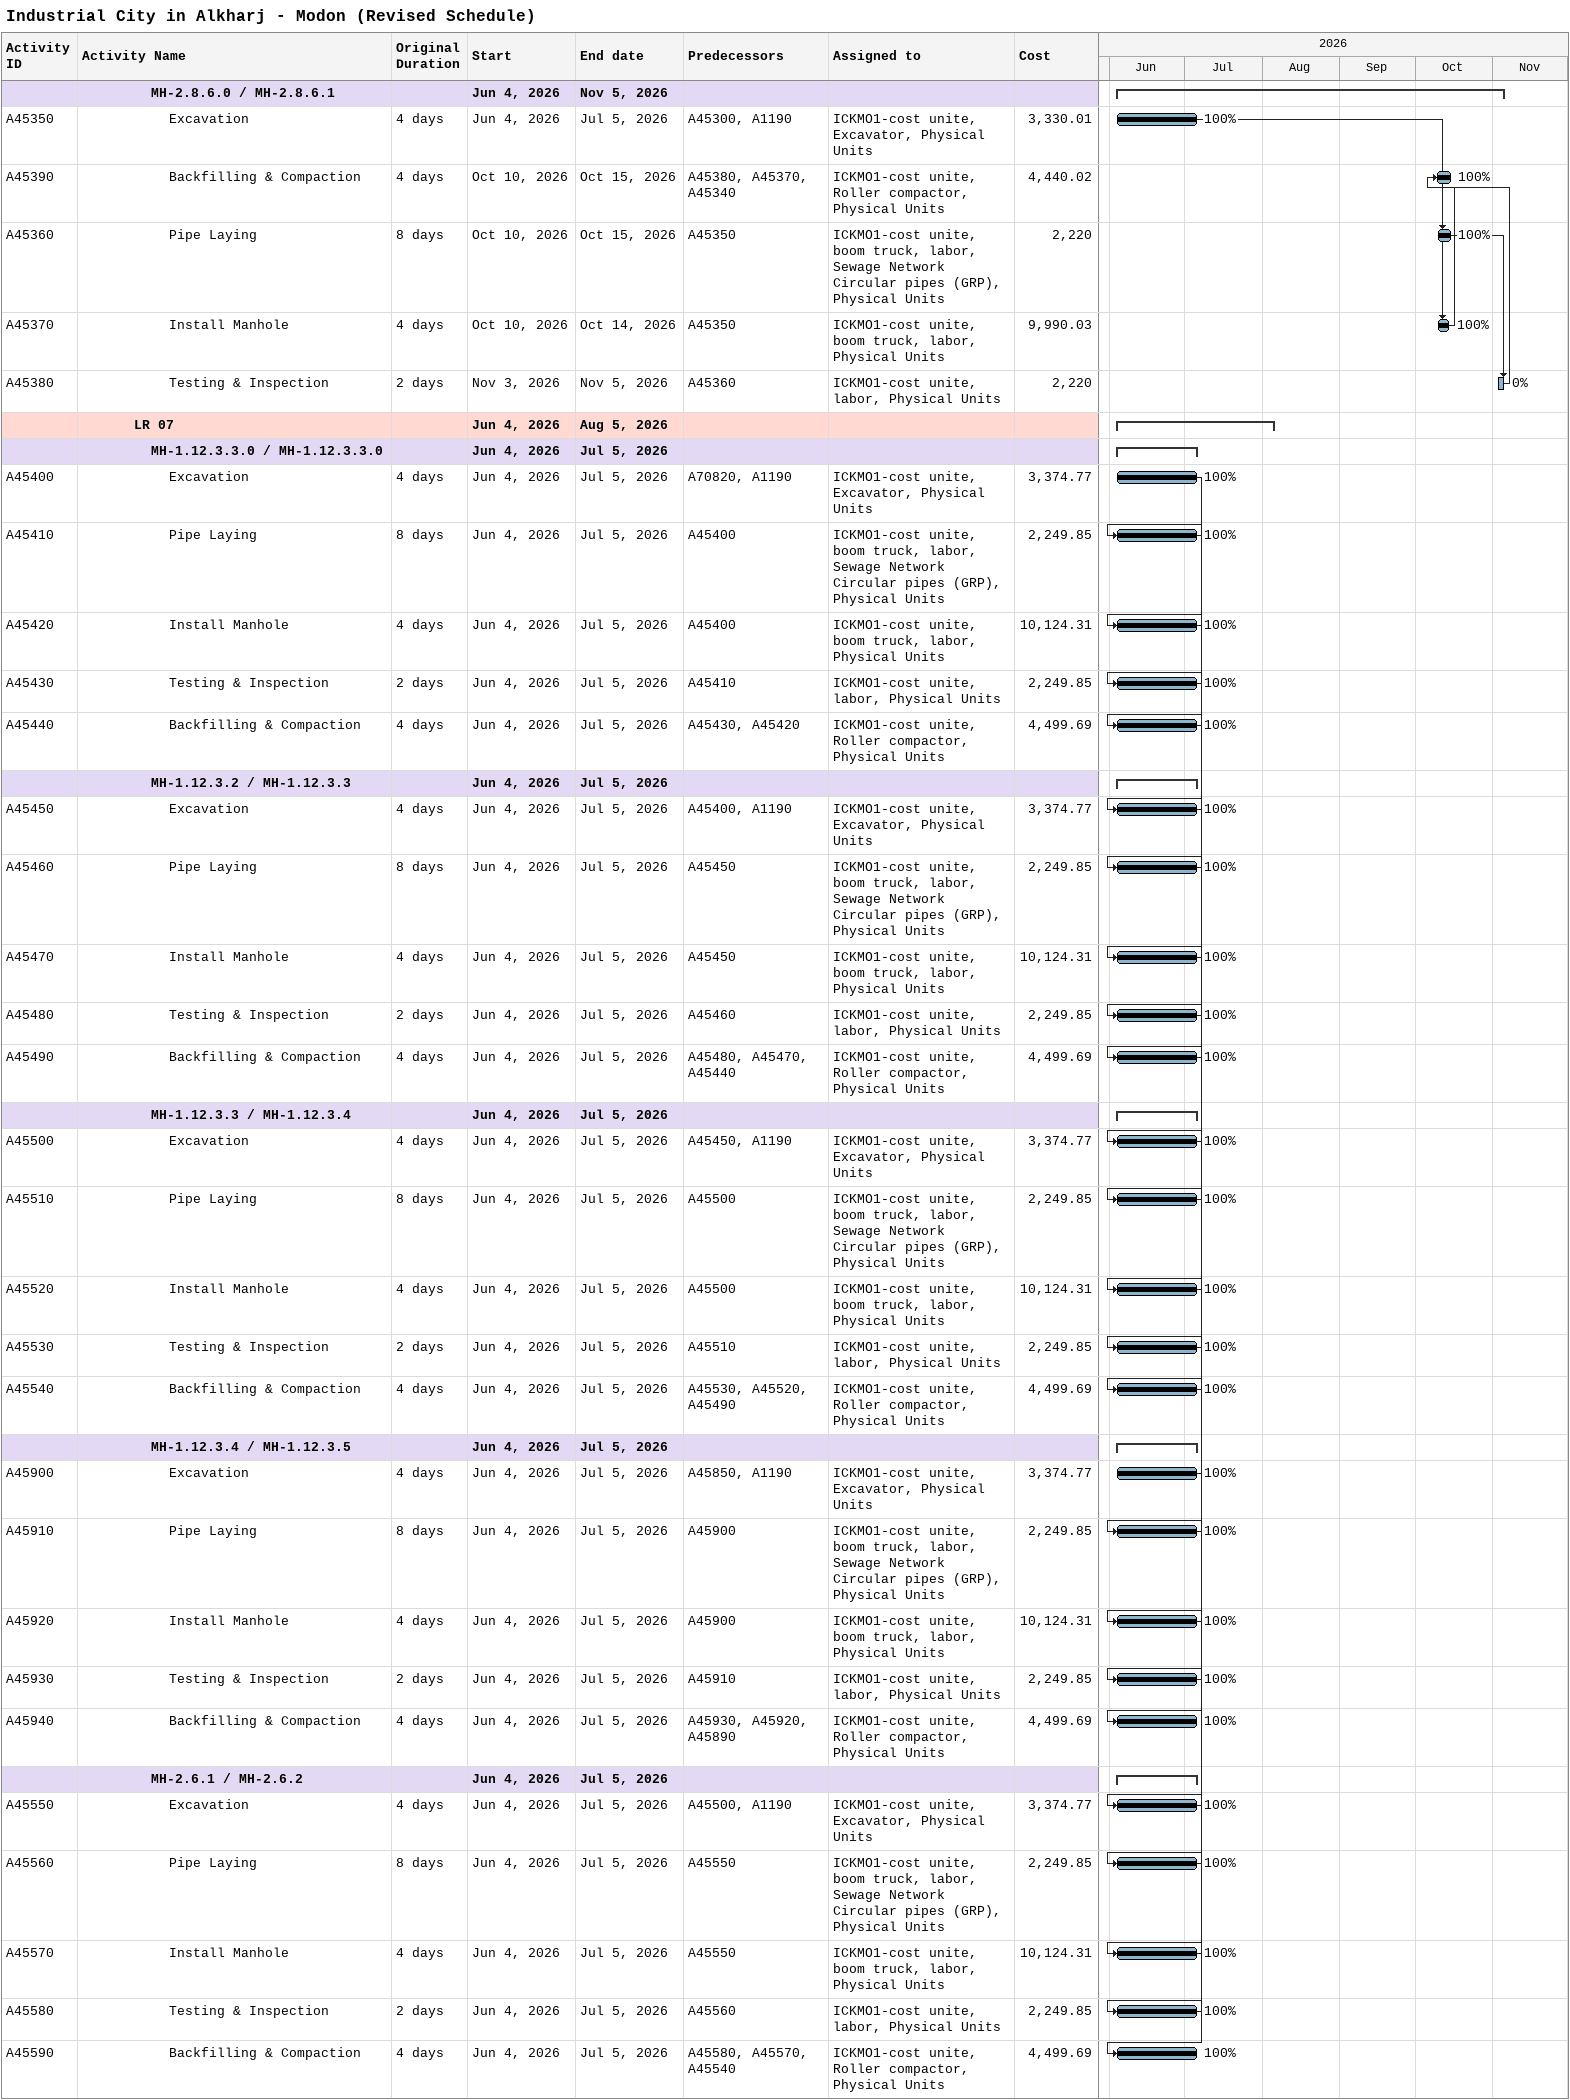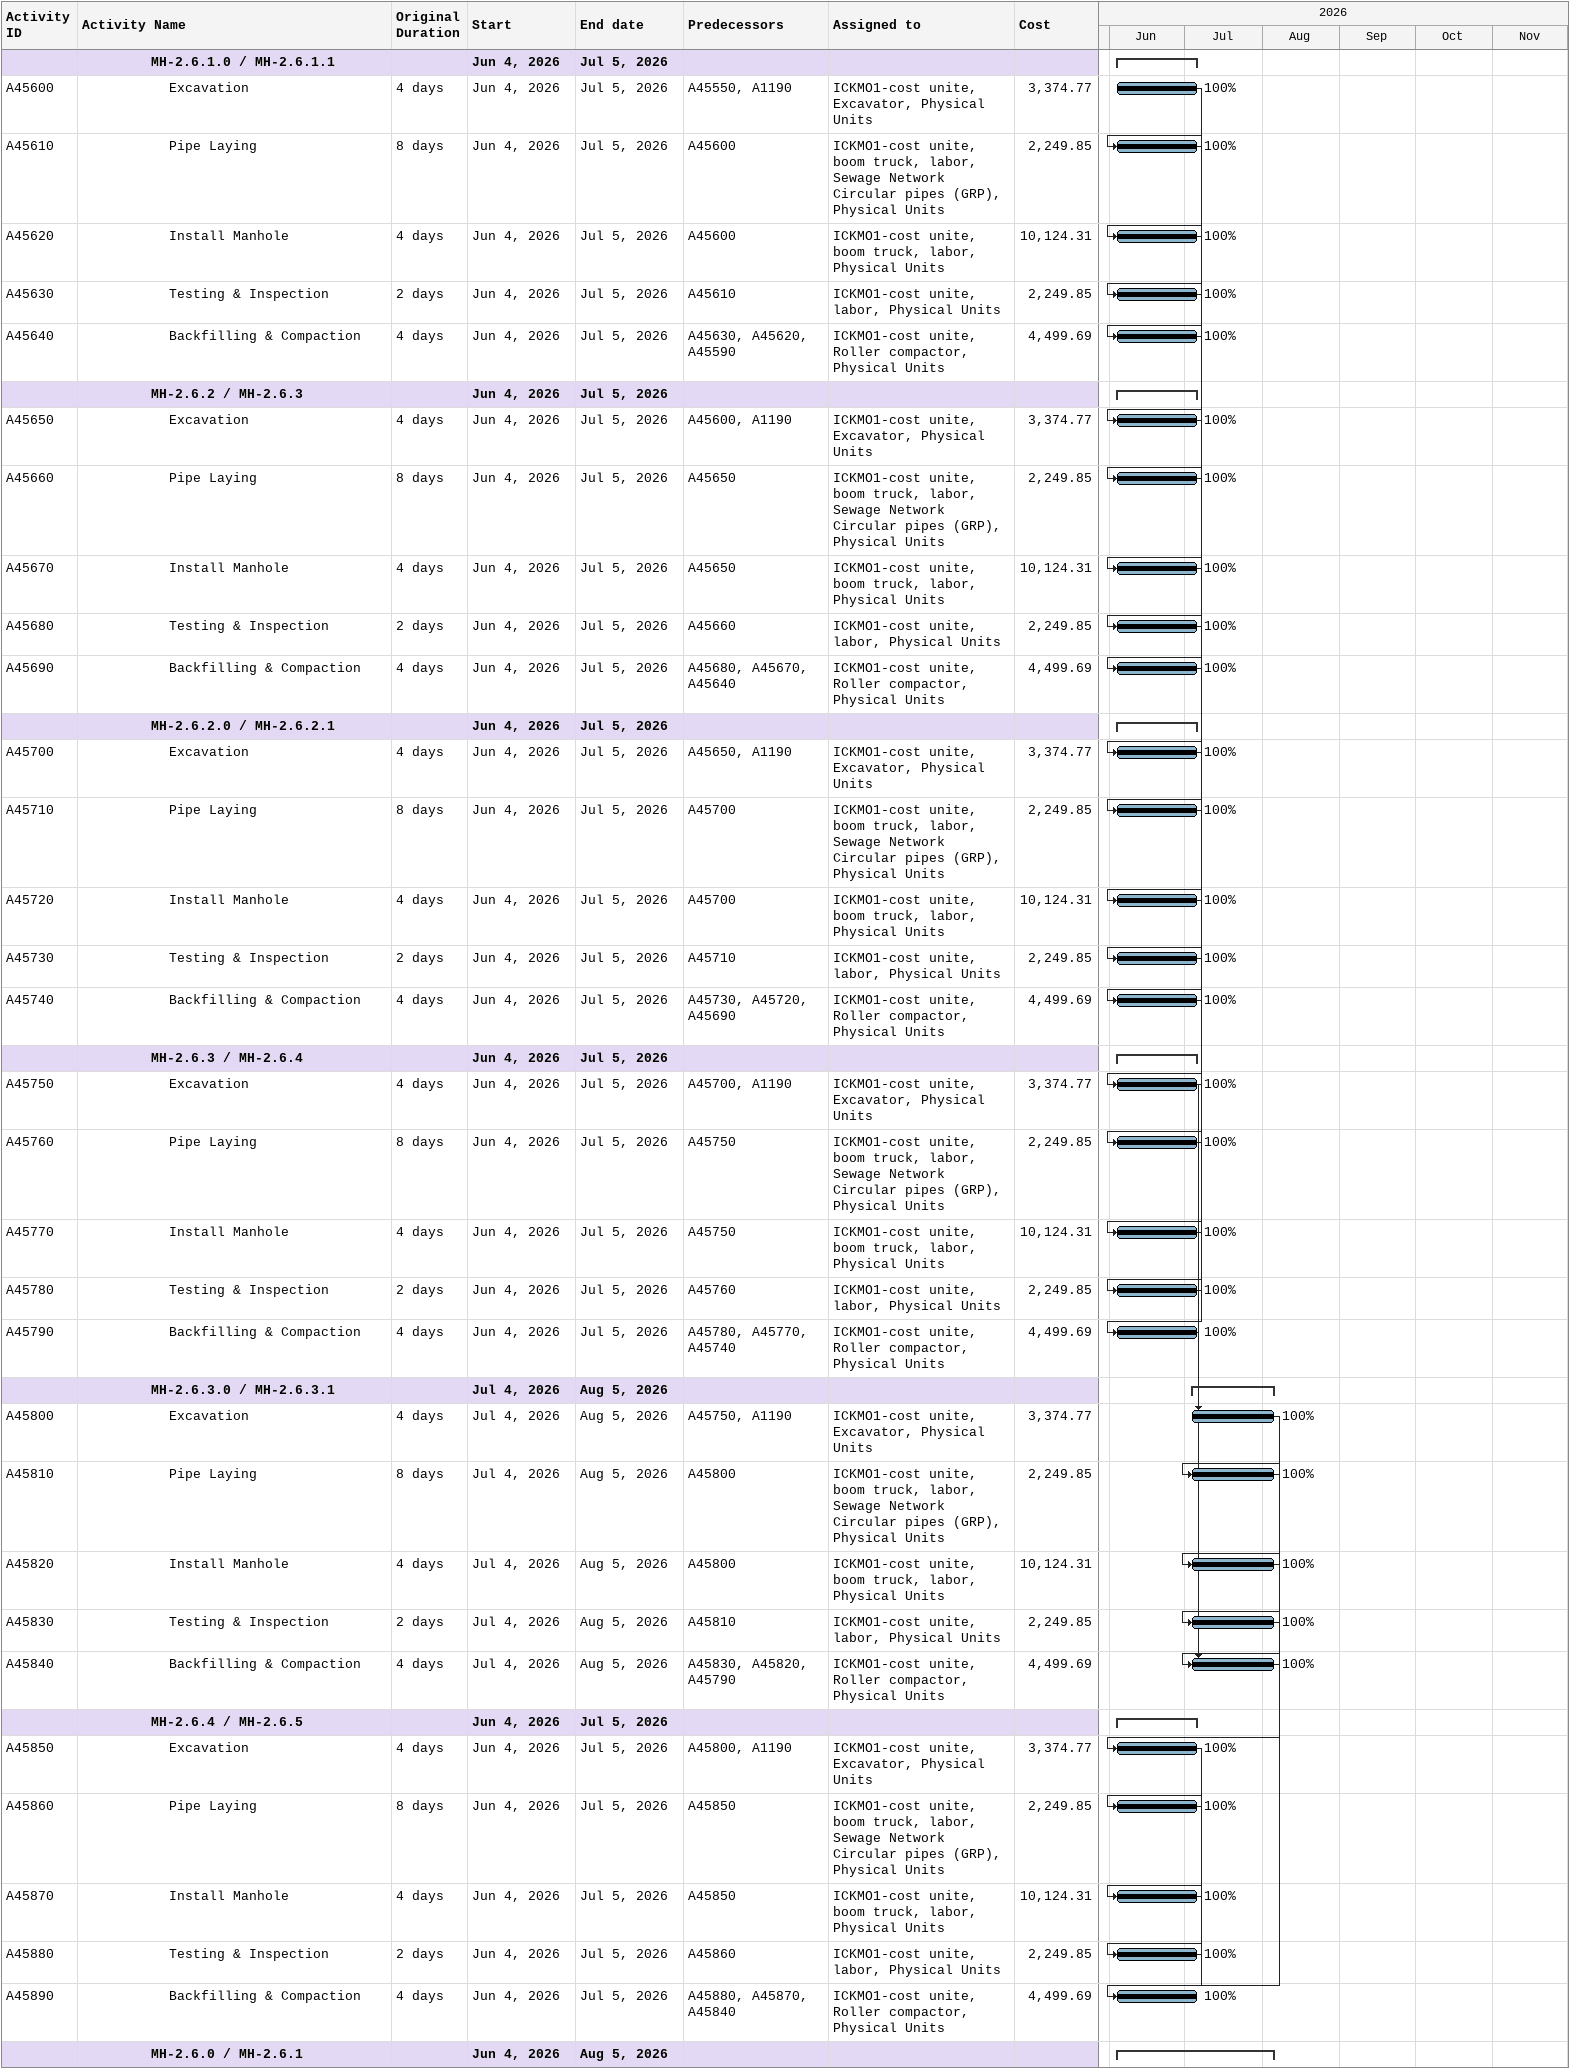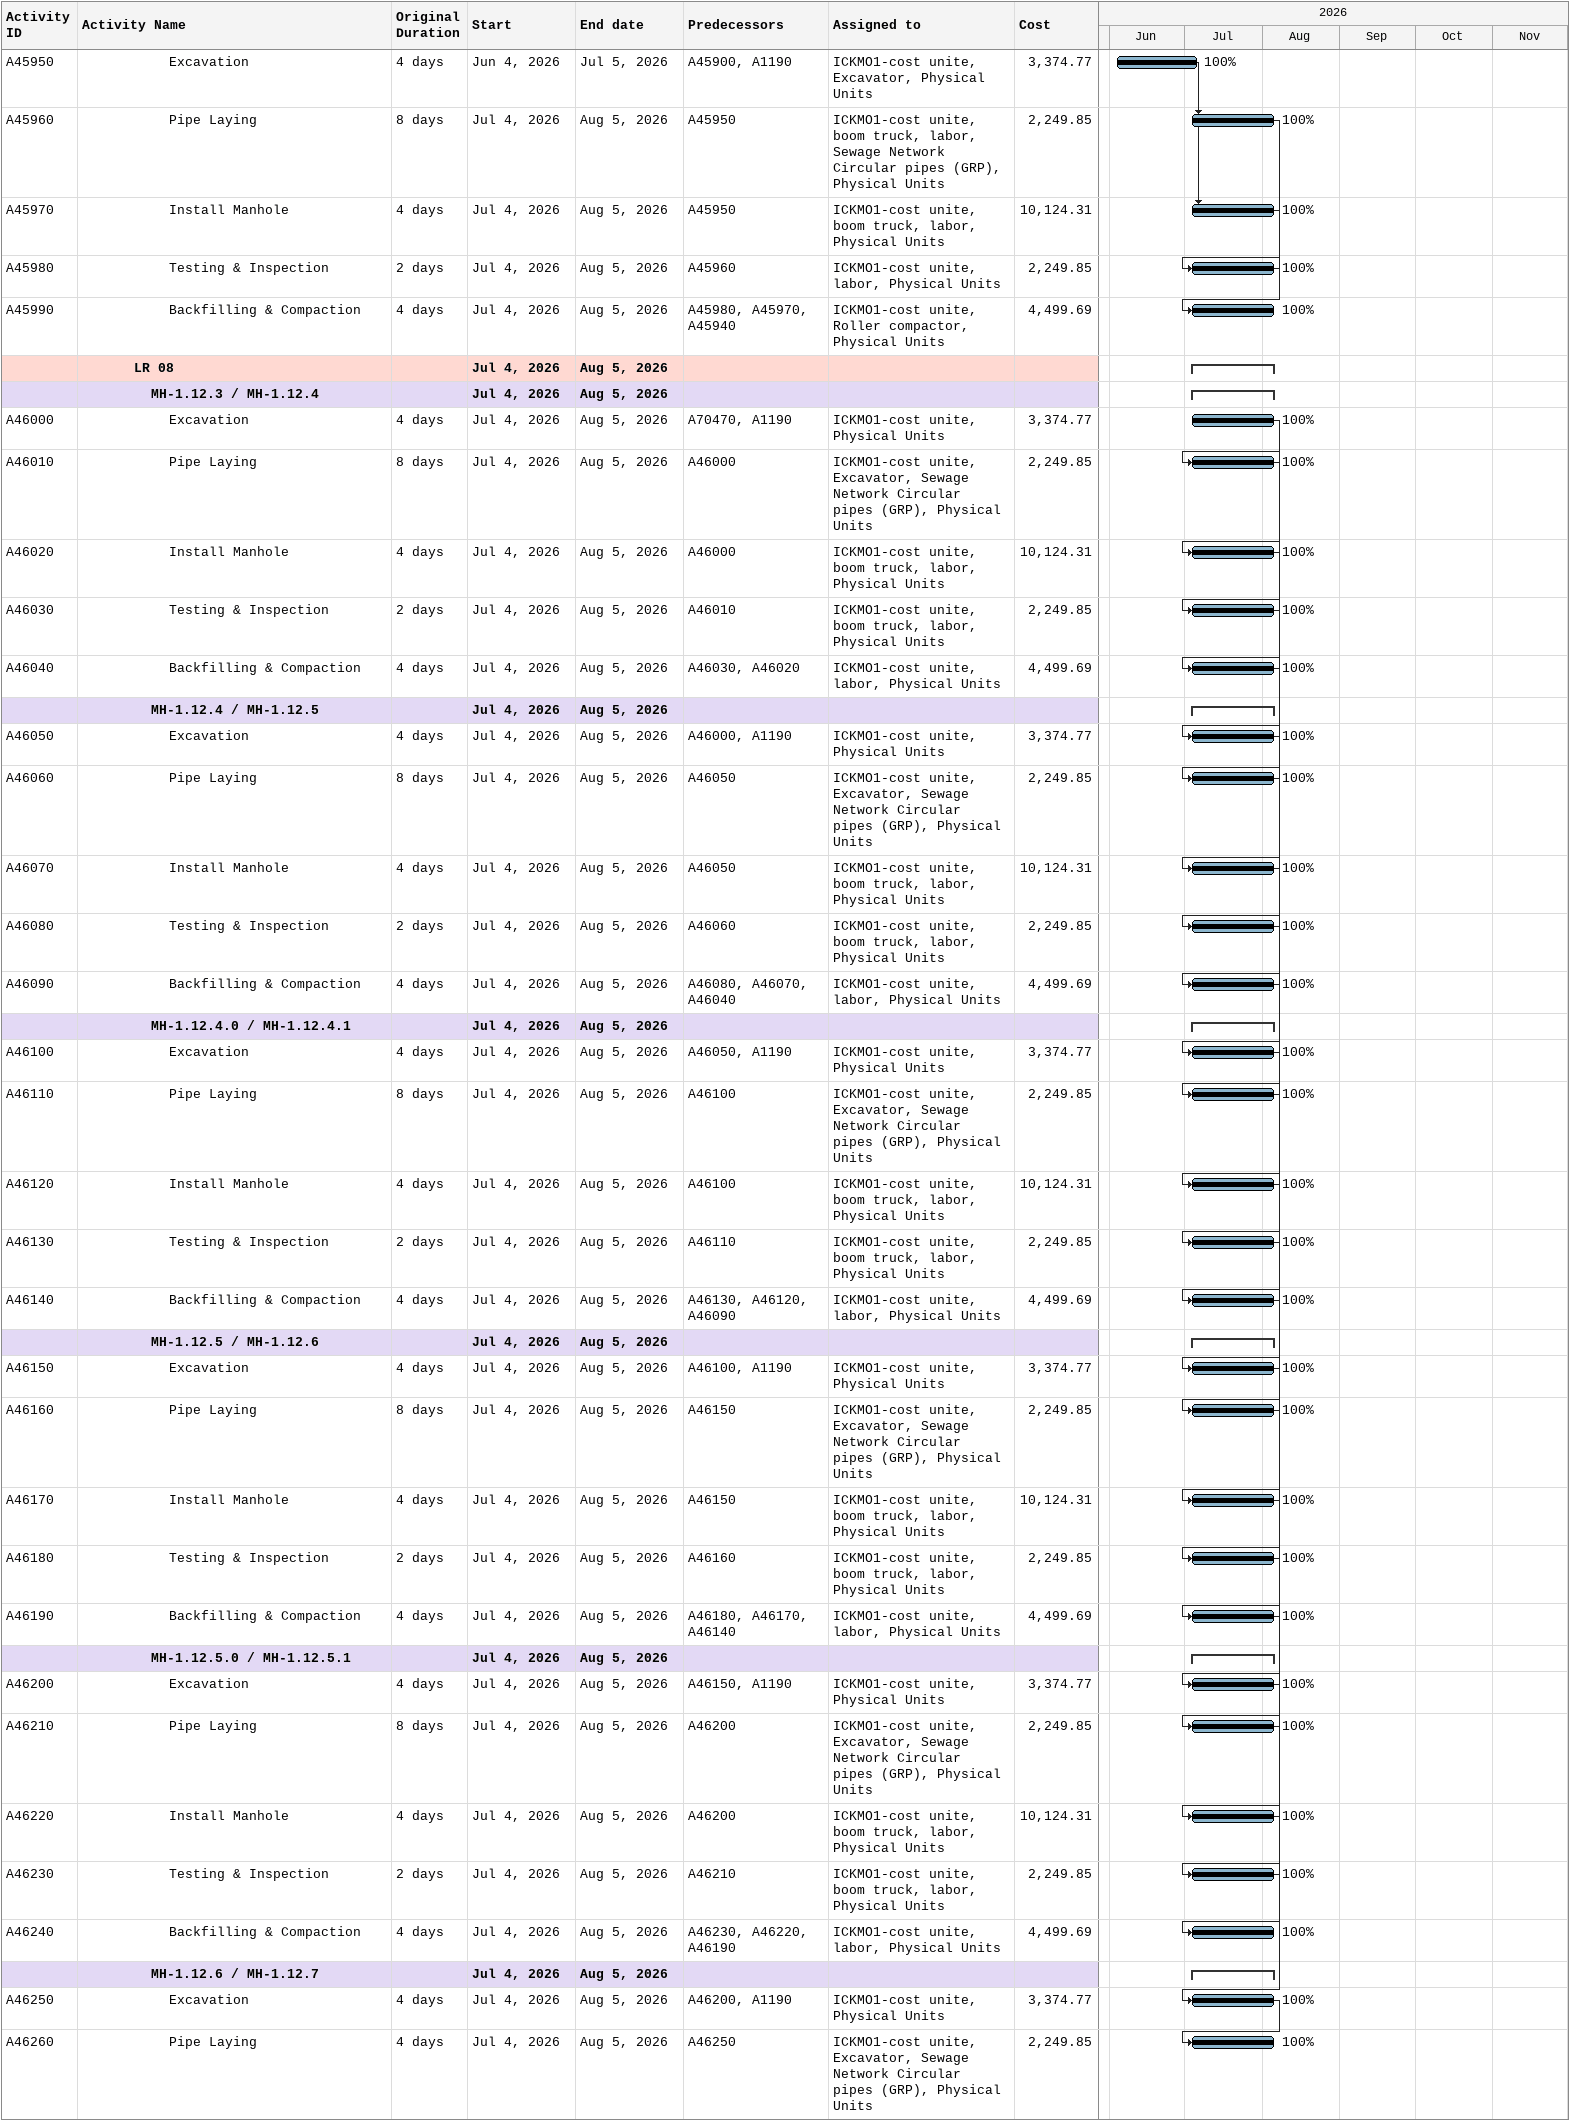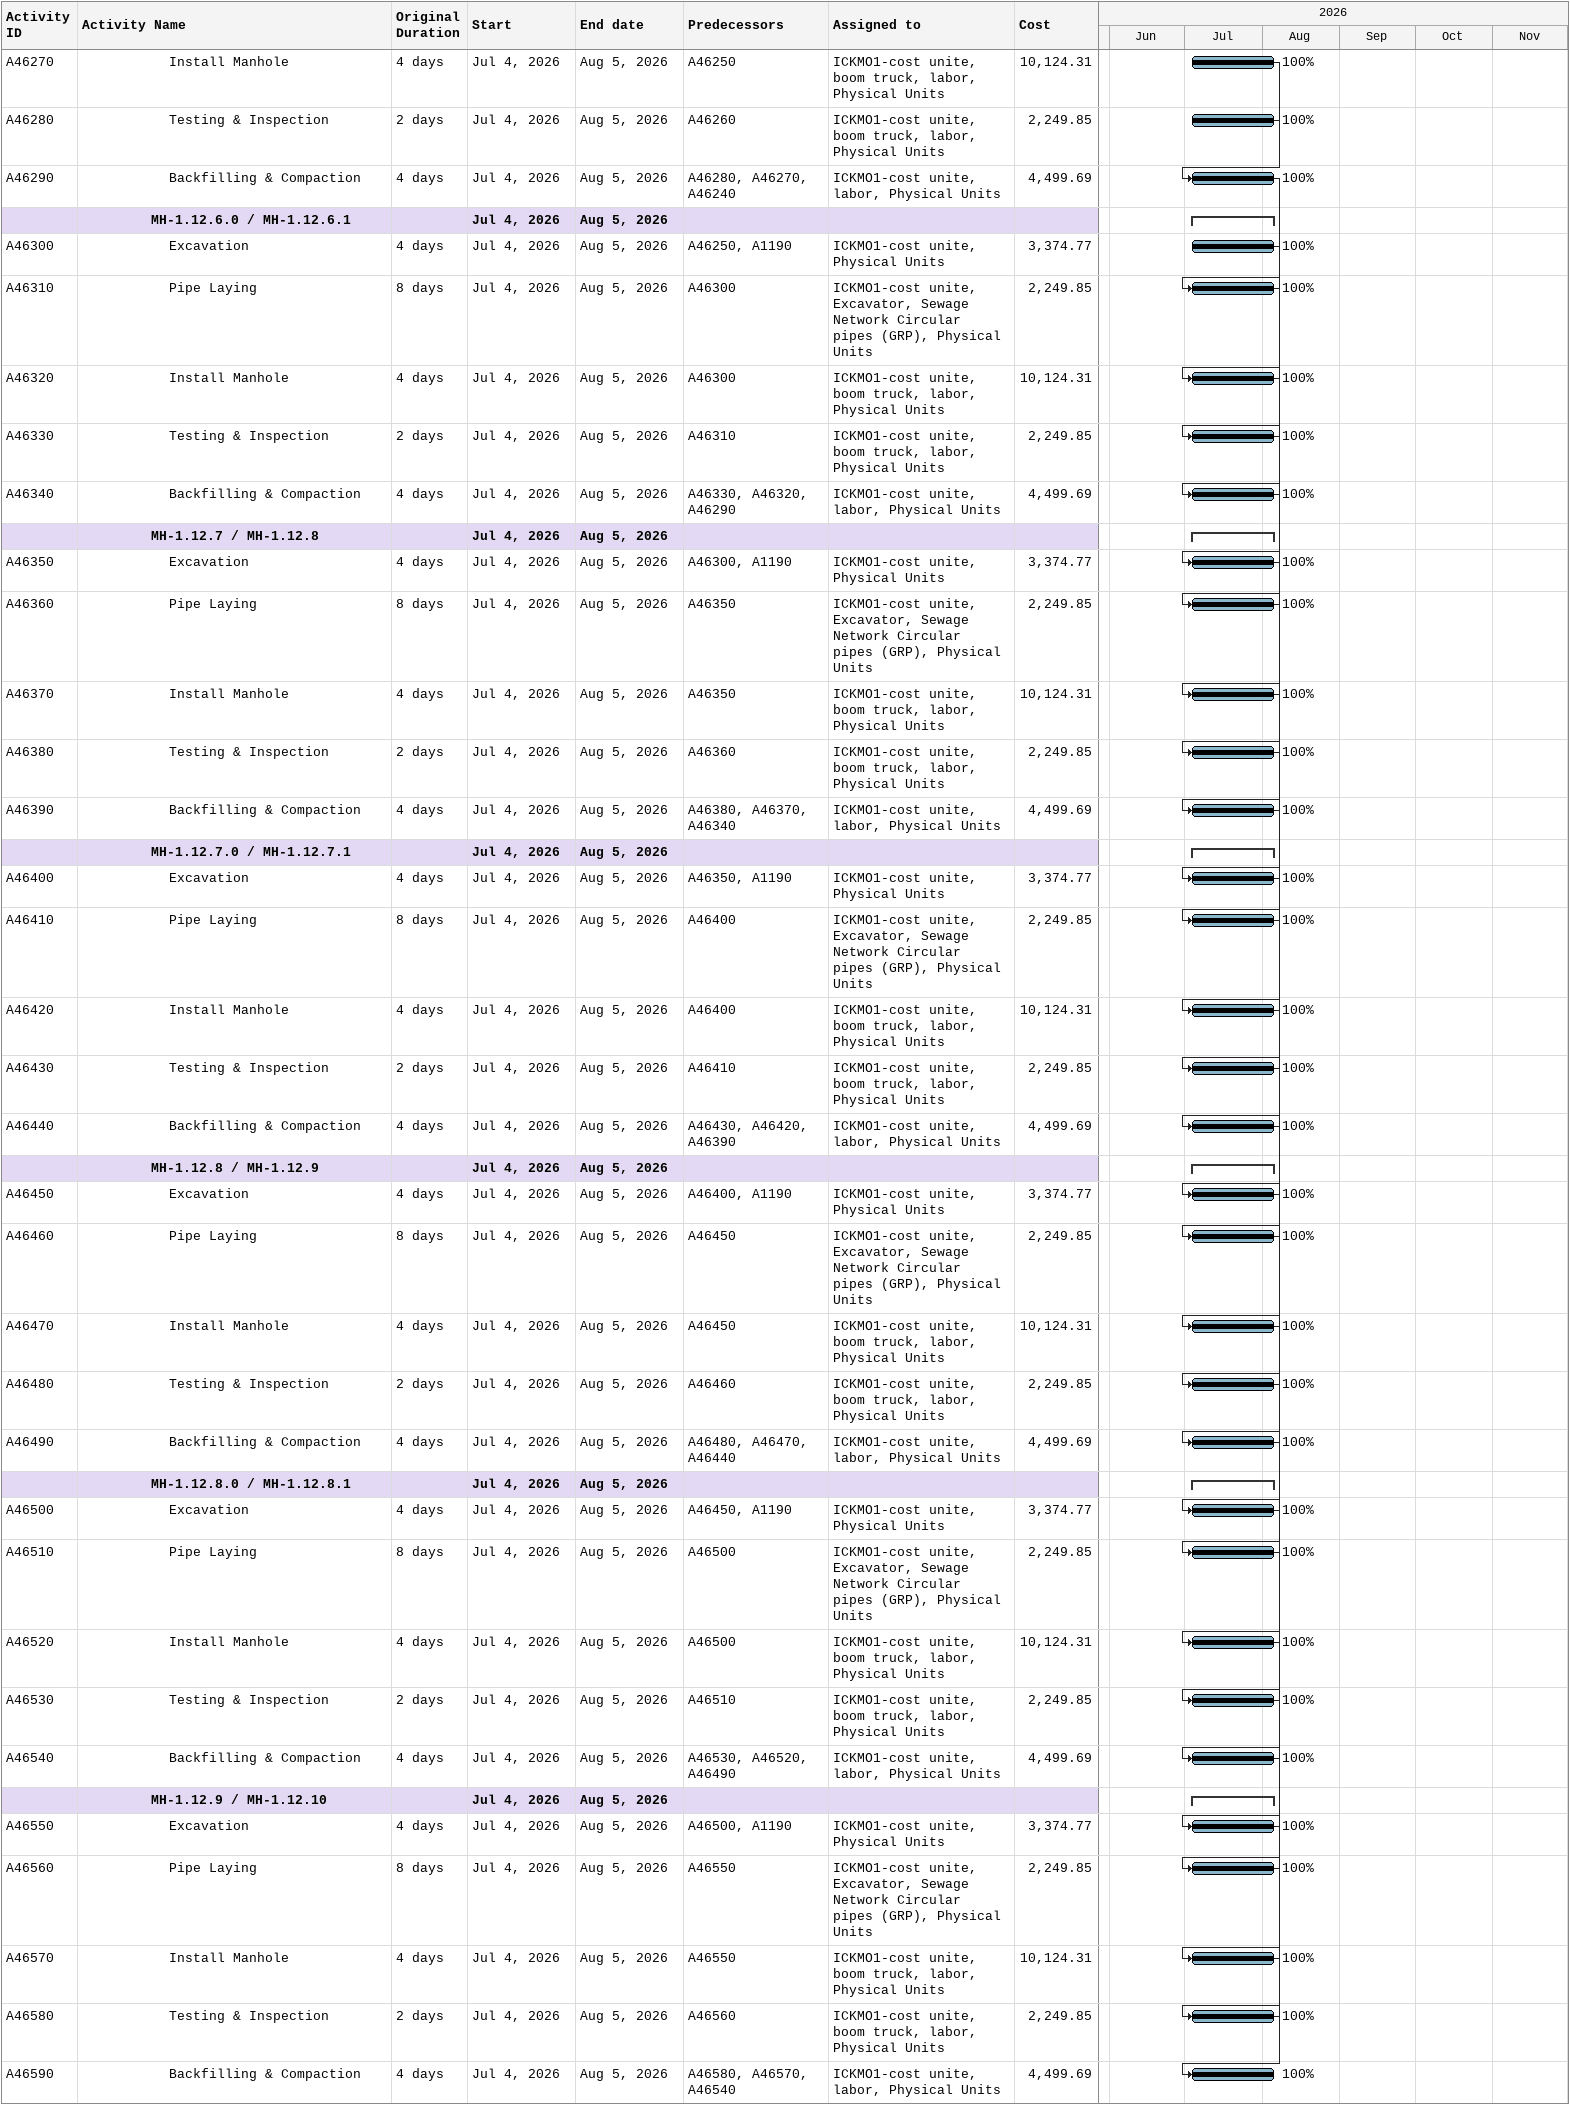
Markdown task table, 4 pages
Industrial City in Alkharj - Modon (Revised Schedule)

| ID | Level | Task | Original duration | Start | Finish | Predecessors | Resources | % complete | Cost |
|---|---|---|---|---|---|---|---|---|---|
|  | 5 | **MH-2.8.6.0 / MH-2.8.6.1** |  | 2026-06-04 | 2026-11-05 |  |  |  |  |
| A45350 | 6 | Excavation | 4d | 2026-06-04 | 2026-07-05 | A45300, A1190 | ICKMO1-cost unite, Excavator, Physical Units | 100 | 3330.01 |
| A45390 | 6 | Backfilling & Compaction | 4d | 2026-10-10 | 2026-10-15 | A45380, A45370, A45340 | ICKMO1-cost unite, Roller compactor, Physical Units | 100 | 4440.02 |
| A45360 | 6 | Pipe Laying | 8d | 2026-10-10 | 2026-10-15 | A45350 | ICKMO1-cost unite, boom truck, labor, Sewage Network Circular pipes (GRP), Physical Units | 100 | 2220 |
| A45370 | 6 | Install Manhole | 4d | 2026-10-10 | 2026-10-14 | A45350 | ICKMO1-cost unite, boom truck, labor, Physical Units | 100 | 9990.03 |
| A45380 | 6 | Testing & Inspection | 2d | 2026-11-03 | 2026-11-05 | A45360 | ICKMO1-cost unite, labor, Physical Units | 0 | 2220 |
|  | 4 | **LR 07** |  | 2026-06-04 | 2026-08-05 |  |  |  |  |
|  | 5 | **MH-1.12.3.3.0 / MH-1.12.3.3.0** |  | 2026-06-04 | 2026-07-05 |  |  |  |  |
| A45400 | 6 | Excavation | 4d | 2026-06-04 | 2026-07-05 | A70820, A1190 | ICKMO1-cost unite, Excavator, Physical Units | 100 | 3374.77 |
| A45410 | 6 | Pipe Laying | 8d | 2026-06-04 | 2026-07-05 | A45400 | ICKMO1-cost unite, boom truck, labor, Sewage Network Circular pipes (GRP), Physical Units | 100 | 2249.85 |
| A45420 | 6 | Install Manhole | 4d | 2026-06-04 | 2026-07-05 | A45400 | ICKMO1-cost unite, boom truck, labor, Physical Units | 100 | 10124.31 |
| A45430 | 6 | Testing & Inspection | 2d | 2026-06-04 | 2026-07-05 | A45410 | ICKMO1-cost unite, labor, Physical Units | 100 | 2249.85 |
| A45440 | 6 | Backfilling & Compaction | 4d | 2026-06-04 | 2026-07-05 | A45430, A45420 | ICKMO1-cost unite, Roller compactor, Physical Units | 100 | 4499.69 |
|  | 5 | **MH-1.12.3.2 / MH-1.12.3.3** |  | 2026-06-04 | 2026-07-05 |  |  |  |  |
| A45450 | 6 | Excavation | 4d | 2026-06-04 | 2026-07-05 | A45400, A1190 | ICKMO1-cost unite, Excavator, Physical Units | 100 | 3374.77 |
| A45460 | 6 | Pipe Laying | 8d | 2026-06-04 | 2026-07-05 | A45450 | ICKMO1-cost unite, boom truck, labor, Sewage Network Circular pipes (GRP), Physical Units | 100 | 2249.85 |
| A45470 | 6 | Install Manhole | 4d | 2026-06-04 | 2026-07-05 | A45450 | ICKMO1-cost unite, boom truck, labor, Physical Units | 100 | 10124.31 |
| A45480 | 6 | Testing & Inspection | 2d | 2026-06-04 | 2026-07-05 | A45460 | ICKMO1-cost unite, labor, Physical Units | 100 | 2249.85 |
| A45490 | 6 | Backfilling & Compaction | 4d | 2026-06-04 | 2026-07-05 | A45480, A45470, A45440 | ICKMO1-cost unite, Roller compactor, Physical Units | 100 | 4499.69 |
|  | 5 | **MH-1.12.3.3 / MH-1.12.3.4** |  | 2026-06-04 | 2026-07-05 |  |  |  |  |
| A45500 | 6 | Excavation | 4d | 2026-06-04 | 2026-07-05 | A45450, A1190 | ICKMO1-cost unite, Excavator, Physical Units | 100 | 3374.77 |
| A45510 | 6 | Pipe Laying | 8d | 2026-06-04 | 2026-07-05 | A45500 | ICKMO1-cost unite, boom truck, labor, Sewage Network Circular pipes (GRP), Physical Units | 100 | 2249.85 |
| A45520 | 6 | Install Manhole | 4d | 2026-06-04 | 2026-07-05 | A45500 | ICKMO1-cost unite, boom truck, labor, Physical Units | 100 | 10124.31 |
| A45530 | 6 | Testing & Inspection | 2d | 2026-06-04 | 2026-07-05 | A45510 | ICKMO1-cost unite, labor, Physical Units | 100 | 2249.85 |
| A45540 | 6 | Backfilling & Compaction | 4d | 2026-06-04 | 2026-07-05 | A45530, A45520, A45490 | ICKMO1-cost unite, Roller compactor, Physical Units | 100 | 4499.69 |
|  | 5 | **MH-1.12.3.4 / MH-1.12.3.5** |  | 2026-06-04 | 2026-07-05 |  |  |  |  |
| A45900 | 6 | Excavation | 4d | 2026-06-04 | 2026-07-05 | A45850, A1190 | ICKMO1-cost unite, Excavator, Physical Units | 100 | 3374.77 |
| A45910 | 6 | Pipe Laying | 8d | 2026-06-04 | 2026-07-05 | A45900 | ICKMO1-cost unite, boom truck, labor, Sewage Network Circular pipes (GRP), Physical Units | 100 | 2249.85 |
| A45920 | 6 | Install Manhole | 4d | 2026-06-04 | 2026-07-05 | A45900 | ICKMO1-cost unite, boom truck, labor, Physical Units | 100 | 10124.31 |
| A45930 | 6 | Testing & Inspection | 2d | 2026-06-04 | 2026-07-05 | A45910 | ICKMO1-cost unite, labor, Physical Units | 100 | 2249.85 |
| A45940 | 6 | Backfilling & Compaction | 4d | 2026-06-04 | 2026-07-05 | A45930, A45920, A45890 | ICKMO1-cost unite, Roller compactor, Physical Units | 100 | 4499.69 |
|  | 5 | **MH-2.6.1 / MH-2.6.2** |  | 2026-06-04 | 2026-07-05 |  |  |  |  |
| A45550 | 6 | Excavation | 4d | 2026-06-04 | 2026-07-05 | A45500, A1190 | ICKMO1-cost unite, Excavator, Physical Units | 100 | 3374.77 |
| A45560 | 6 | Pipe Laying | 8d | 2026-06-04 | 2026-07-05 | A45550 | ICKMO1-cost unite, boom truck, labor, Sewage Network Circular pipes (GRP), Physical Units | 100 | 2249.85 |
| A45570 | 6 | Install Manhole | 4d | 2026-06-04 | 2026-07-05 | A45550 | ICKMO1-cost unite, boom truck, labor, Physical Units | 100 | 10124.31 |
| A45580 | 6 | Testing & Inspection | 2d | 2026-06-04 | 2026-07-05 | A45560 | ICKMO1-cost unite, labor, Physical Units | 100 | 2249.85 |
| A45590 | 6 | Backfilling & Compaction | 4d | 2026-06-04 | 2026-07-05 | A45580, A45570, A45540 | ICKMO1-cost unite, Roller compactor, Physical Units | 100 | 4499.69 |
|  | 5 | **MH-2.6.1.0 / MH-2.6.1.1** |  | 2026-06-04 | 2026-07-05 |  |  |  |  |
| A45600 | 6 | Excavation | 4d | 2026-06-04 | 2026-07-05 | A45550, A1190 | ICKMO1-cost unite, Excavator, Physical Units | 100 | 3374.77 |
| A45610 | 6 | Pipe Laying | 8d | 2026-06-04 | 2026-07-05 | A45600 | ICKMO1-cost unite, boom truck, labor, Sewage Network Circular pipes (GRP), Physical Units | 100 | 2249.85 |
| A45620 | 6 | Install Manhole | 4d | 2026-06-04 | 2026-07-05 | A45600 | ICKMO1-cost unite, boom truck, labor, Physical Units | 100 | 10124.31 |
| A45630 | 6 | Testing & Inspection | 2d | 2026-06-04 | 2026-07-05 | A45610 | ICKMO1-cost unite, labor, Physical Units | 100 | 2249.85 |
| A45640 | 6 | Backfilling & Compaction | 4d | 2026-06-04 | 2026-07-05 | A45630, A45620, A45590 | ICKMO1-cost unite, Roller compactor, Physical Units | 100 | 4499.69 |
|  | 5 | **MH-2.6.2 / MH-2.6.3** |  | 2026-06-04 | 2026-07-05 |  |  |  |  |
| A45650 | 6 | Excavation | 4d | 2026-06-04 | 2026-07-05 | A45600, A1190 | ICKMO1-cost unite, Excavator, Physical Units | 100 | 3374.77 |
| A45660 | 6 | Pipe Laying | 8d | 2026-06-04 | 2026-07-05 | A45650 | ICKMO1-cost unite, boom truck, labor, Sewage Network Circular pipes (GRP), Physical Units | 100 | 2249.85 |
| A45670 | 6 | Install Manhole | 4d | 2026-06-04 | 2026-07-05 | A45650 | ICKMO1-cost unite, boom truck, labor, Physical Units | 100 | 10124.31 |
| A45680 | 6 | Testing & Inspection | 2d | 2026-06-04 | 2026-07-05 | A45660 | ICKMO1-cost unite, labor, Physical Units | 100 | 2249.85 |
| A45690 | 6 | Backfilling & Compaction | 4d | 2026-06-04 | 2026-07-05 | A45680, A45670, A45640 | ICKMO1-cost unite, Roller compactor, Physical Units | 100 | 4499.69 |
|  | 5 | **MH-2.6.2.0 / MH-2.6.2.1** |  | 2026-06-04 | 2026-07-05 |  |  |  |  |
| A45700 | 6 | Excavation | 4d | 2026-06-04 | 2026-07-05 | A45650, A1190 | ICKMO1-cost unite, Excavator, Physical Units | 100 | 3374.77 |
| A45710 | 6 | Pipe Laying | 8d | 2026-06-04 | 2026-07-05 | A45700 | ICKMO1-cost unite, boom truck, labor, Sewage Network Circular pipes (GRP), Physical Units | 100 | 2249.85 |
| A45720 | 6 | Install Manhole | 4d | 2026-06-04 | 2026-07-05 | A45700 | ICKMO1-cost unite, boom truck, labor, Physical Units | 100 | 10124.31 |
| A45730 | 6 | Testing & Inspection | 2d | 2026-06-04 | 2026-07-05 | A45710 | ICKMO1-cost unite, labor, Physical Units | 100 | 2249.85 |
| A45740 | 6 | Backfilling & Compaction | 4d | 2026-06-04 | 2026-07-05 | A45730, A45720, A45690 | ICKMO1-cost unite, Roller compactor, Physical Units | 100 | 4499.69 |
|  | 5 | **MH-2.6.3 / MH-2.6.4** |  | 2026-06-04 | 2026-07-05 |  |  |  |  |
| A45750 | 6 | Excavation | 4d | 2026-06-04 | 2026-07-05 | A45700, A1190 | ICKMO1-cost unite, Excavator, Physical Units | 100 | 3374.77 |
| A45760 | 6 | Pipe Laying | 8d | 2026-06-04 | 2026-07-05 | A45750 | ICKMO1-cost unite, boom truck, labor, Sewage Network Circular pipes (GRP), Physical Units | 100 | 2249.85 |
| A45770 | 6 | Install Manhole | 4d | 2026-06-04 | 2026-07-05 | A45750 | ICKMO1-cost unite, boom truck, labor, Physical Units | 100 | 10124.31 |
| A45780 | 6 | Testing & Inspection | 2d | 2026-06-04 | 2026-07-05 | A45760 | ICKMO1-cost unite, labor, Physical Units | 100 | 2249.85 |
| A45790 | 6 | Backfilling & Compaction | 4d | 2026-06-04 | 2026-07-05 | A45780, A45770, A45740 | ICKMO1-cost unite, Roller compactor, Physical Units | 100 | 4499.69 |
|  | 5 | **MH-2.6.3.0 / MH-2.6.3.1** |  | 2026-07-04 | 2026-08-05 |  |  |  |  |
| A45800 | 6 | Excavation | 4d | 2026-07-04 | 2026-08-05 | A45750, A1190 | ICKMO1-cost unite, Excavator, Physical Units | 100 | 3374.77 |
| A45810 | 6 | Pipe Laying | 8d | 2026-07-04 | 2026-08-05 | A45800 | ICKMO1-cost unite, boom truck, labor, Sewage Network Circular pipes (GRP), Physical Units | 100 | 2249.85 |
| A45820 | 6 | Install Manhole | 4d | 2026-07-04 | 2026-08-05 | A45800 | ICKMO1-cost unite, boom truck, labor, Physical Units | 100 | 10124.31 |
| A45830 | 6 | Testing & Inspection | 2d | 2026-07-04 | 2026-08-05 | A45810 | ICKMO1-cost unite, labor, Physical Units | 100 | 2249.85 |
| A45840 | 6 | Backfilling & Compaction | 4d | 2026-07-04 | 2026-08-05 | A45830, A45820, A45790 | ICKMO1-cost unite, Roller compactor, Physical Units | 100 | 4499.69 |
|  | 5 | **MH-2.6.4 / MH-2.6.5** |  | 2026-06-04 | 2026-07-05 |  |  |  |  |
| A45850 | 6 | Excavation | 4d | 2026-06-04 | 2026-07-05 | A45800, A1190 | ICKMO1-cost unite, Excavator, Physical Units | 100 | 3374.77 |
| A45860 | 6 | Pipe Laying | 8d | 2026-06-04 | 2026-07-05 | A45850 | ICKMO1-cost unite, boom truck, labor, Sewage Network Circular pipes (GRP), Physical Units | 100 | 2249.85 |
| A45870 | 6 | Install Manhole | 4d | 2026-06-04 | 2026-07-05 | A45850 | ICKMO1-cost unite, boom truck, labor, Physical Units | 100 | 10124.31 |
| A45880 | 6 | Testing & Inspection | 2d | 2026-06-04 | 2026-07-05 | A45860 | ICKMO1-cost unite, labor, Physical Units | 100 | 2249.85 |
| A45890 | 6 | Backfilling & Compaction | 4d | 2026-06-04 | 2026-07-05 | A45880, A45870, A45840 | ICKMO1-cost unite, Roller compactor, Physical Units | 100 | 4499.69 |
|  | 5 | **MH-2.6.0 / MH-2.6.1** |  | 2026-06-04 | 2026-08-05 |  |  |  |  |
| A45950 | 6 | Excavation | 4d | 2026-06-04 | 2026-07-05 | A45900, A1190 | ICKMO1-cost unite, Excavator, Physical Units | 100 | 3374.77 |
| A45960 | 6 | Pipe Laying | 8d | 2026-07-04 | 2026-08-05 | A45950 | ICKMO1-cost unite, boom truck, labor, Sewage Network Circular pipes (GRP), Physical Units | 100 | 2249.85 |
| A45970 | 6 | Install Manhole | 4d | 2026-07-04 | 2026-08-05 | A45950 | ICKMO1-cost unite, boom truck, labor, Physical Units | 100 | 10124.31 |
| A45980 | 6 | Testing & Inspection | 2d | 2026-07-04 | 2026-08-05 | A45960 | ICKMO1-cost unite, labor, Physical Units | 100 | 2249.85 |
| A45990 | 6 | Backfilling & Compaction | 4d | 2026-07-04 | 2026-08-05 | A45980, A45970, A45940 | ICKMO1-cost unite, Roller compactor, Physical Units | 100 | 4499.69 |
|  | 4 | **LR 08** |  | 2026-07-04 | 2026-08-05 |  |  |  |  |
|  | 5 | **MH-1.12.3 / MH-1.12.4** |  | 2026-07-04 | 2026-08-05 |  |  |  |  |
| A46000 | 6 | Excavation | 4d | 2026-07-04 | 2026-08-05 | A70470, A1190 | ICKMO1-cost unite, Physical Units | 100 | 3374.77 |
| A46010 | 6 | Pipe Laying | 8d | 2026-07-04 | 2026-08-05 | A46000 | ICKMO1-cost unite, Excavator, Sewage Network Circular pipes (GRP), Physical Units | 100 | 2249.85 |
| A46020 | 6 | Install Manhole | 4d | 2026-07-04 | 2026-08-05 | A46000 | ICKMO1-cost unite, boom truck, labor, Physical Units | 100 | 10124.31 |
| A46030 | 6 | Testing & Inspection | 2d | 2026-07-04 | 2026-08-05 | A46010 | ICKMO1-cost unite, boom truck, labor, Physical Units | 100 | 2249.85 |
| A46040 | 6 | Backfilling & Compaction | 4d | 2026-07-04 | 2026-08-05 | A46030, A46020 | ICKMO1-cost unite, labor, Physical Units | 100 | 4499.69 |
|  | 5 | **MH-1.12.4 / MH-1.12.5** |  | 2026-07-04 | 2026-08-05 |  |  |  |  |
| A46050 | 6 | Excavation | 4d | 2026-07-04 | 2026-08-05 | A46000, A1190 | ICKMO1-cost unite, Physical Units | 100 | 3374.77 |
| A46060 | 6 | Pipe Laying | 8d | 2026-07-04 | 2026-08-05 | A46050 | ICKMO1-cost unite, Excavator, Sewage Network Circular pipes (GRP), Physical Units | 100 | 2249.85 |
| A46070 | 6 | Install Manhole | 4d | 2026-07-04 | 2026-08-05 | A46050 | ICKMO1-cost unite, boom truck, labor, Physical Units | 100 | 10124.31 |
| A46080 | 6 | Testing & Inspection | 2d | 2026-07-04 | 2026-08-05 | A46060 | ICKMO1-cost unite, boom truck, labor, Physical Units | 100 | 2249.85 |
| A46090 | 6 | Backfilling & Compaction | 4d | 2026-07-04 | 2026-08-05 | A46080, A46070, A46040 | ICKMO1-cost unite, labor, Physical Units | 100 | 4499.69 |
|  | 5 | **MH-1.12.4.0 / MH-1.12.4.1** |  | 2026-07-04 | 2026-08-05 |  |  |  |  |
| A46100 | 6 | Excavation | 4d | 2026-07-04 | 2026-08-05 | A46050, A1190 | ICKMO1-cost unite, Physical Units | 100 | 3374.77 |
| A46110 | 6 | Pipe Laying | 8d | 2026-07-04 | 2026-08-05 | A46100 | ICKMO1-cost unite, Excavator, Sewage Network Circular pipes (GRP), Physical Units | 100 | 2249.85 |
| A46120 | 6 | Install Manhole | 4d | 2026-07-04 | 2026-08-05 | A46100 | ICKMO1-cost unite, boom truck, labor, Physical Units | 100 | 10124.31 |
| A46130 | 6 | Testing & Inspection | 2d | 2026-07-04 | 2026-08-05 | A46110 | ICKMO1-cost unite, boom truck, labor, Physical Units | 100 | 2249.85 |
| A46140 | 6 | Backfilling & Compaction | 4d | 2026-07-04 | 2026-08-05 | A46130, A46120, A46090 | ICKMO1-cost unite, labor, Physical Units | 100 | 4499.69 |
|  | 5 | **MH-1.12.5 / MH-1.12.6** |  | 2026-07-04 | 2026-08-05 |  |  |  |  |
| A46150 | 6 | Excavation | 4d | 2026-07-04 | 2026-08-05 | A46100, A1190 | ICKMO1-cost unite, Physical Units | 100 | 3374.77 |
| A46160 | 6 | Pipe Laying | 8d | 2026-07-04 | 2026-08-05 | A46150 | ICKMO1-cost unite, Excavator, Sewage Network Circular pipes (GRP), Physical Units | 100 | 2249.85 |
| A46170 | 6 | Install Manhole | 4d | 2026-07-04 | 2026-08-05 | A46150 | ICKMO1-cost unite, boom truck, labor, Physical Units | 100 | 10124.31 |
| A46180 | 6 | Testing & Inspection | 2d | 2026-07-04 | 2026-08-05 | A46160 | ICKMO1-cost unite, boom truck, labor, Physical Units | 100 | 2249.85 |
| A46190 | 6 | Backfilling & Compaction | 4d | 2026-07-04 | 2026-08-05 | A46180, A46170, A46140 | ICKMO1-cost unite, labor, Physical Units | 100 | 4499.69 |
|  | 5 | **MH-1.12.5.0 / MH-1.12.5.1** |  | 2026-07-04 | 2026-08-05 |  |  |  |  |
| A46200 | 6 | Excavation | 4d | 2026-07-04 | 2026-08-05 | A46150, A1190 | ICKMO1-cost unite, Physical Units | 100 | 3374.77 |
| A46210 | 6 | Pipe Laying | 8d | 2026-07-04 | 2026-08-05 | A46200 | ICKMO1-cost unite, Excavator, Sewage Network Circular pipes (GRP), Physical Units | 100 | 2249.85 |
| A46220 | 6 | Install Manhole | 4d | 2026-07-04 | 2026-08-05 | A46200 | ICKMO1-cost unite, boom truck, labor, Physical Units | 100 | 10124.31 |
| A46230 | 6 | Testing & Inspection | 2d | 2026-07-04 | 2026-08-05 | A46210 | ICKMO1-cost unite, boom truck, labor, Physical Units | 100 | 2249.85 |
| A46240 | 6 | Backfilling & Compaction | 4d | 2026-07-04 | 2026-08-05 | A46230, A46220, A46190 | ICKMO1-cost unite, labor, Physical Units | 100 | 4499.69 |
|  | 5 | **MH-1.12.6 / MH-1.12.7** |  | 2026-07-04 | 2026-08-05 |  |  |  |  |
| A46250 | 6 | Excavation | 4d | 2026-07-04 | 2026-08-05 | A46200, A1190 | ICKMO1-cost unite, Physical Units | 100 | 3374.77 |
| A46260 | 6 | Pipe Laying | 4d | 2026-07-04 | 2026-08-05 | A46250 | ICKMO1-cost unite, Excavator, Sewage Network Circular pipes (GRP), Physical Units | 100 | 2249.85 |
| A46270 | 6 | Install Manhole | 4d | 2026-07-04 | 2026-08-05 | A46250 | ICKMO1-cost unite, boom truck, labor, Physical Units | 100 | 10124.31 |
| A46280 | 6 | Testing & Inspection | 2d | 2026-07-04 | 2026-08-05 | A46260 | ICKMO1-cost unite, boom truck, labor, Physical Units | 100 | 2249.85 |
| A46290 | 6 | Backfilling & Compaction | 4d | 2026-07-04 | 2026-08-05 | A46280, A46270, A46240 | ICKMO1-cost unite, labor, Physical Units | 100 | 4499.69 |
|  | 5 | **MH-1.12.6.0 / MH-1.12.6.1** |  | 2026-07-04 | 2026-08-05 |  |  |  |  |
| A46300 | 6 | Excavation | 4d | 2026-07-04 | 2026-08-05 | A46250, A1190 | ICKMO1-cost unite, Physical Units | 100 | 3374.77 |
| A46310 | 6 | Pipe Laying | 8d | 2026-07-04 | 2026-08-05 | A46300 | ICKMO1-cost unite, Excavator, Sewage Network Circular pipes (GRP), Physical Units | 100 | 2249.85 |
| A46320 | 6 | Install Manhole | 4d | 2026-07-04 | 2026-08-05 | A46300 | ICKMO1-cost unite, boom truck, labor, Physical Units | 100 | 10124.31 |
| A46330 | 6 | Testing & Inspection | 2d | 2026-07-04 | 2026-08-05 | A46310 | ICKMO1-cost unite, boom truck, labor, Physical Units | 100 | 2249.85 |
| A46340 | 6 | Backfilling & Compaction | 4d | 2026-07-04 | 2026-08-05 | A46330, A46320, A46290 | ICKMO1-cost unite, labor, Physical Units | 100 | 4499.69 |
|  | 5 | **MH-1.12.7 / MH-1.12.8** |  | 2026-07-04 | 2026-08-05 |  |  |  |  |
| A46350 | 6 | Excavation | 4d | 2026-07-04 | 2026-08-05 | A46300, A1190 | ICKMO1-cost unite, Physical Units | 100 | 3374.77 |
| A46360 | 6 | Pipe Laying | 8d | 2026-07-04 | 2026-08-05 | A46350 | ICKMO1-cost unite, Excavator, Sewage Network Circular pipes (GRP), Physical Units | 100 | 2249.85 |
| A46370 | 6 | Install Manhole | 4d | 2026-07-04 | 2026-08-05 | A46350 | ICKMO1-cost unite, boom truck, labor, Physical Units | 100 | 10124.31 |
| A46380 | 6 | Testing & Inspection | 2d | 2026-07-04 | 2026-08-05 | A46360 | ICKMO1-cost unite, boom truck, labor, Physical Units | 100 | 2249.85 |
| A46390 | 6 | Backfilling & Compaction | 4d | 2026-07-04 | 2026-08-05 | A46380, A46370, A46340 | ICKMO1-cost unite, labor, Physical Units | 100 | 4499.69 |
|  | 5 | **MH-1.12.7.0 / MH-1.12.7.1** |  | 2026-07-04 | 2026-08-05 |  |  |  |  |
| A46400 | 6 | Excavation | 4d | 2026-07-04 | 2026-08-05 | A46350, A1190 | ICKMO1-cost unite, Physical Units | 100 | 3374.77 |
| A46410 | 6 | Pipe Laying | 8d | 2026-07-04 | 2026-08-05 | A46400 | ICKMO1-cost unite, Excavator, Sewage Network Circular pipes (GRP), Physical Units | 100 | 2249.85 |
| A46420 | 6 | Install Manhole | 4d | 2026-07-04 | 2026-08-05 | A46400 | ICKMO1-cost unite, boom truck, labor, Physical Units | 100 | 10124.31 |
| A46430 | 6 | Testing & Inspection | 2d | 2026-07-04 | 2026-08-05 | A46410 | ICKMO1-cost unite, boom truck, labor, Physical Units | 100 | 2249.85 |
| A46440 | 6 | Backfilling & Compaction | 4d | 2026-07-04 | 2026-08-05 | A46430, A46420, A46390 | ICKMO1-cost unite, labor, Physical Units | 100 | 4499.69 |
|  | 5 | **MH-1.12.8 / MH-1.12.9** |  | 2026-07-04 | 2026-08-05 |  |  |  |  |
| A46450 | 6 | Excavation | 4d | 2026-07-04 | 2026-08-05 | A46400, A1190 | ICKMO1-cost unite, Physical Units | 100 | 3374.77 |
| A46460 | 6 | Pipe Laying | 8d | 2026-07-04 | 2026-08-05 | A46450 | ICKMO1-cost unite, Excavator, Sewage Network Circular pipes (GRP), Physical Units | 100 | 2249.85 |
| A46470 | 6 | Install Manhole | 4d | 2026-07-04 | 2026-08-05 | A46450 | ICKMO1-cost unite, boom truck, labor, Physical Units | 100 | 10124.31 |
| A46480 | 6 | Testing & Inspection | 2d | 2026-07-04 | 2026-08-05 | A46460 | ICKMO1-cost unite, boom truck, labor, Physical Units | 100 | 2249.85 |
| A46490 | 6 | Backfilling & Compaction | 4d | 2026-07-04 | 2026-08-05 | A46480, A46470, A46440 | ICKMO1-cost unite, labor, Physical Units | 100 | 4499.69 |
|  | 5 | **MH-1.12.8.0 / MH-1.12.8.1** |  | 2026-07-04 | 2026-08-05 |  |  |  |  |
| A46500 | 6 | Excavation | 4d | 2026-07-04 | 2026-08-05 | A46450, A1190 | ICKMO1-cost unite, Physical Units | 100 | 3374.77 |
| A46510 | 6 | Pipe Laying | 8d | 2026-07-04 | 2026-08-05 | A46500 | ICKMO1-cost unite, Excavator, Sewage Network Circular pipes (GRP), Physical Units | 100 | 2249.85 |
| A46520 | 6 | Install Manhole | 4d | 2026-07-04 | 2026-08-05 | A46500 | ICKMO1-cost unite, boom truck, labor, Physical Units | 100 | 10124.31 |
| A46530 | 6 | Testing & Inspection | 2d | 2026-07-04 | 2026-08-05 | A46510 | ICKMO1-cost unite, boom truck, labor, Physical Units | 100 | 2249.85 |
| A46540 | 6 | Backfilling & Compaction | 4d | 2026-07-04 | 2026-08-05 | A46530, A46520, A46490 | ICKMO1-cost unite, labor, Physical Units | 100 | 4499.69 |
|  | 5 | **MH-1.12.9 / MH-1.12.10** |  | 2026-07-04 | 2026-08-05 |  |  |  |  |
| A46550 | 6 | Excavation | 4d | 2026-07-04 | 2026-08-05 | A46500, A1190 | ICKMO1-cost unite, Physical Units | 100 | 3374.77 |
| A46560 | 6 | Pipe Laying | 8d | 2026-07-04 | 2026-08-05 | A46550 | ICKMO1-cost unite, Excavator, Sewage Network Circular pipes (GRP), Physical Units | 100 | 2249.85 |
| A46570 | 6 | Install Manhole | 4d | 2026-07-04 | 2026-08-05 | A46550 | ICKMO1-cost unite, boom truck, labor, Physical Units | 100 | 10124.31 |
| A46580 | 6 | Testing & Inspection | 2d | 2026-07-04 | 2026-08-05 | A46560 | ICKMO1-cost unite, boom truck, labor, Physical Units | 100 | 2249.85 |
| A46590 | 6 | Backfilling & Compaction | 4d | 2026-07-04 | 2026-08-05 | A46580, A46570, A46540 | ICKMO1-cost unite, labor, Physical Units | 100 | 4499.69 |
